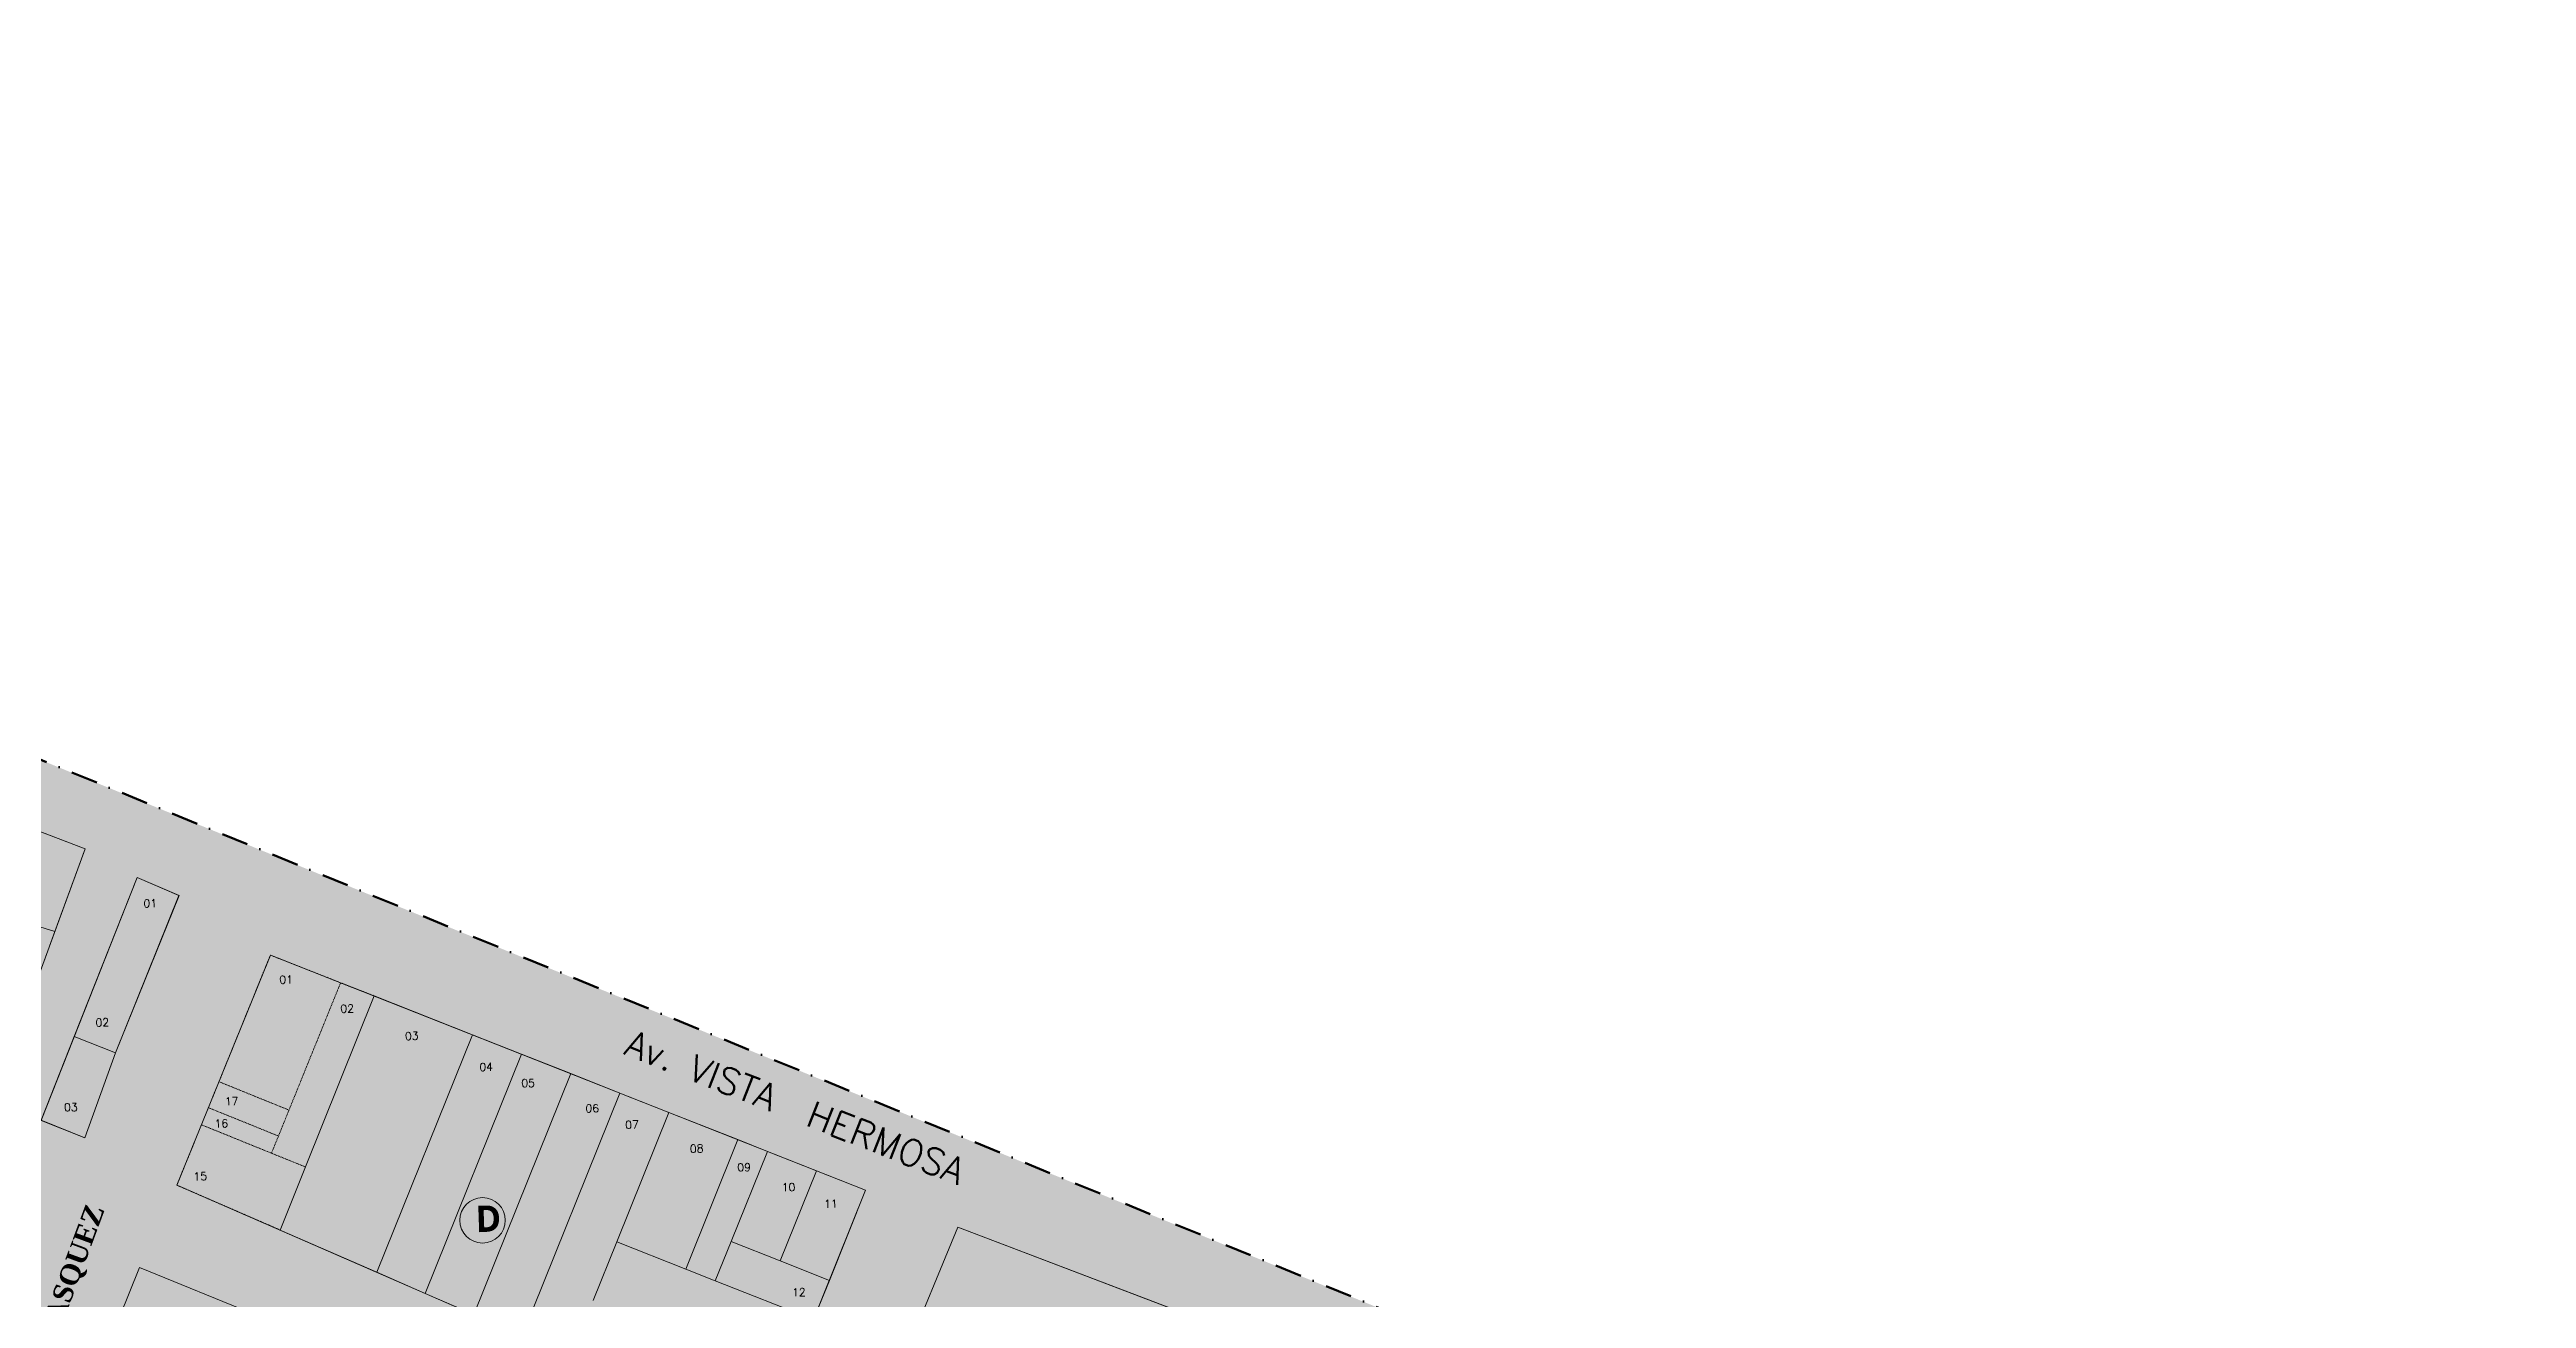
# Model space of a CAD drawing. Header units: millimetres. Extents: x -12449005 to 6504000, y 604360 to 27735491.
# Drawn here: x 713139.6 to 713608.4, y 9106910.1 to 9107146.5 of the extents above; entities that cross this region are included whole.
import ezdxf
from ezdxf.enums import TextEntityAlignment as Align

# ---------------------------------------------------------------- set-up
doc = ezdxf.new("R2010")
doc.units = ezdxf.units.MM
doc.header["$MEASUREMENT"] = 0
doc.header["$PDMODE"] = 3
doc.header["$PDSIZE"] = 0.5
for name, pattern in [('DASHDOTX2', [50.8, 25.4, -12.7, 0, -12.7]), ('HIDDEN', [9.525, 6.35, -3.175]), ('HIDDEN2', [0.1875, 0.125, -0.0625])]:
    doc.linetypes.add(name, pattern=pattern)
doc.layers.get('0').update_dxf_attribs({"lineweight": 15})
for name, color, linetype in [('_CALLES', 251, 'Continuous'), ('_LOTE_INFORMAL', 7, 'Continuous'), ('_LOTE_TEX_NUMLOT_INFORMAL', 251, 'Continuous'), ('_MANZANA_TEX_LETMAN_INFORMAL', 133, 'Continuous'), ('NUEVA ESPERANZA II', 160, 'Continuous')]:
    doc.layers.add(name, color=color, linetype=linetype)
for name, color, linetype, lineweight in [('A_LIMITES SECTORES', 1, 'DASHDOTX2', 50), ('JL - LOTE PRESCRITO', 190, 'Continuous', 30), ('JL - LOTES EXCEPTUADO', 33, 'Continuous', 30)]:
    doc.layers.add(name, color=color, linetype=linetype, lineweight=lineweight)
doc.styles.add('CALLES', font='romans.shx', dxfattribs={"height": 2.5})
doc.styles.add('cota100', font='trebuc.ttf')
doc.styles.add('ROMANS', font='romans.shx')
doc.styles.get("Standard").update_dxf_attribs({"font": 'arial.ttf'})
doc.dimstyles.new('COTA _100', dxfattribs={"dimscale": 1.26, "dimtxt": 0.95, "dimasz": 0.04, "dimexe": 0.06, "dimexo": 0.1, "dimgap": 0.04, "dimtad": 0, "dimzin": 1, "dimdsep": 46, "dimtxsty": 'cota100', "dimblk": 'ARCHTICK', "dimcen": 0.09, "dimdle": 0.06, "dimse1": 1, "dimse2": 1, "dimsd1": 1, "dimsd2": 1, "dimclrd": 256, "dimclre": 178, "dimclrt": 7, "dimaunit": 1, "dimadec": 3, "dimazin": 0, "dimtfac": 1, "dimtmove": 2, "dimatfit": 2, "dimldrblk": 'ARCHTICK', "dimfxl": 1, "dimarcsym": 0})

# ---------------------------------------------------------------- blocks, each defined once
blk = doc.blocks.new('*D51')
at = {"layer": 'DEFPOINTS', "color": 0, "ltscale": 0.3, "transparency": 16777216}
for p in [(711798.11, 9107297.2, 0), (638644.95, 8884680.95), (638646.1, 8884680.58, 0)]:
    blk.add_point(p, dxfattribs=at)
at = {"layer": 'JL - LOTE PRESCRITO', "color": 7, "ltscale": 0.3, "transparency": 16777216, "insert": (1552507.84, 18611954.35), "char_height": 1.425, "attachment_point": 5, "rotation": 71.8094, "style": 'cota100'}
blk.add_mtext('234327.50', dxfattribs=at)
blk = doc.blocks.new('_ARCHTICK')
at = {"color": 0, "linetype": 'ByBlock', "const_width": 0.15}
blk.add_lwpolyline([(-0.5, -0.5), (0.5, 0.5)], dxfattribs=at)
blk = doc.blocks.new('*D53')
at = {"layer": 'DEFPOINTS', "color": 0, "ltscale": 0.3, "transparency": 16777216}
for p in [(711952.33, 9107351.33, 0), (711965.47, 9107341.68, 0), (711966.31, 9107342.82)]:
    blk.add_point(p, dxfattribs=at)
at = {"layer": 'JL - LOTE PRESCRITO', "color": 7, "ltscale": 0.3, "transparency": 16777216, "insert": (6503997.51, 4786217.92), "char_height": 1.425, "attachment_point": 5, "rotation": 323.7083, "style": 'cota100'}
blk.add_mtext('16.31', dxfattribs=at)
blk = doc.blocks.new('*D73')
at = {"layer": 'DEFPOINTS', "color": 0, "linetype": 'HIDDEN', "ltscale": 0.3, "transparency": 16777216}
for p in [(712011.73, 9107605.05, 0), (712012.2, 9107605.85, 0), (4170697.19, 7066169.49, 0)]:
    blk.add_point(p, dxfattribs=at)
at = {"layer": 'NUEVA ESPERANZA II', "color": 7, "linetype": 'HIDDEN', "lineweight": 0, "ltscale": 0.3, "transparency": 16777216, "insert": (2441354.93, 8086888.07, 0), "char_height": 1.197, "attachment_point": 5, "rotation": 329.4494, "style": 'cota100'}
blk.add_mtext('4016212.68', dxfattribs=at)
blk = doc.blocks.new('*D76')
at = {"layer": 'DEFPOINTS', "color": 0, "linetype": 'HIDDEN', "ltscale": 0.3, "transparency": 16777216}
for p in [(712060.23, 9107364.32, 0), (4611601.15, 6212854.71, 0), (4611601.67, 6212855.42, 0)]:
    blk.add_point(p, dxfattribs=at)
at = {"layer": 'NUEVA ESPERANZA II', "color": 7, "linetype": 'HIDDEN', "lineweight": 0, "ltscale": 0.3, "transparency": 16777216, "insert": (2661831.21, 7660110.22, 0), "char_height": 1.197, "attachment_point": 5, "rotation": 323.4146, "style": 'cota100'}
blk.add_mtext('4856398.38', dxfattribs=at)
blk = doc.blocks.new('*D277')
at = {"layer": 'DEFPOINTS', "color": 0, "ltscale": 0.3, "transparency": 16777216}
for p in [(5920851.92, 23470790.36), (5920853.1, 23470789.93, 0), (712025.22, 9107418.43, 0)]:
    blk.add_point(p, dxfattribs=at)
at = {"layer": 'JL - LOTES EXCEPTUADO', "color": 7, "ltscale": 0.3, "transparency": 16777216, "insert": (-3004046.3, 604365.52), "char_height": 1.425, "attachment_point": 5, "rotation": 70.067, "style": 'cota100'}
blk.add_mtext('15278688.71', dxfattribs=at)

msp = doc.modelspace()

# ---------------------------------------------------------------- hatches: boundary and pattern name
at = {"true_color": 0x474f51, "transparency": 33554534}
h = msp.add_hatch(color=251, dxfattribs=at)
h.dxf.hatch_style = 1
h.paths.add_polyline_path([(712887.487, 9107114.643), (712846.745, 9107131.336), (712752.994, 9106781.896), (713120.298, 9106666.779), (713234.294, 9106619.509), (713306.76, 9106788.635), (713529.82, 9106696.084), (713599.427, 9106823.03)])

# ---------------------------------------------------------------- linework, layer by layer
at = {"lineweight": 15}
for points in [[(713060.493, 9107028.054), (713047.827, 9106994.461), (713134.392, 9106962.457), (713146.366, 9106995.238)], [(713156.193, 9106989.787), (713164.123, 9106986.381), (713152.099, 9106956.596), (713146.286, 9106940.543), (713138.01, 9106943.816)], [(713181.421, 9106975.116), (713163.729, 9106931.572), (713274.927, 9106883.03), (713294.076, 9106930.623)], [(713311.529, 9106923.653), (713291.203, 9106874.417), (713433.668, 9106815.39), (713454.876, 9106869.019)]]:
    msp.add_lwpolyline(points, close=True, dxfattribs=at)
msp.add_lwpolyline([(713178.909, 9106906.918), (713156.634, 9106915.987), (713145.419, 9106888.108), (713146.791, 9106887.522)], dxfattribs=at)
msp.add_circle((713221.576, 9106924.919), 4.294)
at = {"layer": '_LOTE_INFORMAL', "lineweight": 15}
for points in [[(713129.833, 9107001.556), (713146.366, 9106995.238), (713140.636, 9106979.552)], [(713152.099, 9106956.596), (713164.134, 9106986.408), (713156.193, 9106989.787), (713144.287, 9106959.686)], [(713140.636, 9106979.552), (713123.537, 9106984.859)], [(713138.543, 9106973.822), (713140.636, 9106979.552)], [(713201.056, 9106967.4), (713188.076, 9106935.014)], [(713219.655, 9106960.047), (713201.056, 9106967.4)], [(713144.287, 9106959.686), (713138.038, 9106943.887), (713146.286, 9106940.543), (713152.099, 9106956.596)], [(713152.099, 9106956.596), (713144.287, 9106959.686)], [(713219.655, 9106960.047), (713201.568, 9106915.092)], [(713228.955, 9106956.37), (713219.655, 9106960.047)], [(713210.735, 9106911.085), (713228.955, 9106956.37)], [(713238.254, 9106952.693), (713228.955, 9106956.37)], [(713238.254, 9106952.693), (713219.902, 9106907.079)], [(713247.554, 9106949.016), (713238.254, 9106952.693)], [(713247.554, 9106949.016), (713229.069, 9106903.073)], [(713256.853, 9106945.339), (713247.554, 9106949.016)], [(713246.999, 9106920.847), (713256.853, 9106945.339)], [(713269.873, 9106940.192), (713256.853, 9106945.339)], [(713260.019, 9106915.7), (713269.873, 9106940.192)], [(713275.477, 9106937.976), (713268.609, 9106920.906)], [(713275.477, 9106937.976), (713269.873, 9106940.192)], [(713284.776, 9106934.299), (713275.477, 9106937.976)], [(713188.076, 9106935.014), (713183.293, 9106923.079)], [(713284.776, 9106934.299), (713277.908, 9106917.229)], [(713284.776, 9106934.299), (713294.076, 9106930.623), (713287.208, 9106913.552)], [(713183.293, 9106923.079), (713201.568, 9106915.092)], [(713351.663, 9106908.356), (713311.529, 9106923.653), (713291.203, 9106874.417), (713330.137, 9106858.286)], [(713246.999, 9106920.847), (713242.52, 9106909.715)], [(713246.999, 9106920.847), (713260.019, 9106915.7)], [(713268.609, 9106920.906), (713265.622, 9106913.484)], [(713277.908, 9106917.229), (713268.609, 9106920.906)], [(713201.568, 9106915.092), (713210.735, 9106911.085)], [(713260.019, 9106915.7), (713265.622, 9106913.484)], [(713265.622, 9106913.484), (713284.222, 9106906.131)], [(713277.908, 9106917.229), (713287.208, 9106913.552)], [(713284.222, 9106906.131), (713287.208, 9106913.552)], [(713210.735, 9106911.085), (713219.902, 9106907.079)]]:
    msp.add_lwpolyline(points, dxfattribs=at)
at = {"layer": '_LOTE_INFORMAL', "linetype": 'HIDDEN2', "lineweight": 15}
for points in [[(713194.709, 9106969.876), (713181.421, 9106975.116), (713171.685, 9106951.154)], [(713184.94, 9106945.781), (713194.709, 9106969.876)], [(713194.709, 9106969.876), (713201.056, 9106967.4)], [(713169.69, 9106946.244), (713171.685, 9106951.154)], [(713184.94, 9106945.781), (713171.685, 9106951.154)], [(713168.373, 9106943.001), (713169.69, 9106946.244)], [(713182.949, 9106940.869), (713169.69, 9106946.244)], [(713182.949, 9106940.869), (713184.94, 9106945.781)], [(713183.293, 9106923.079), (713163.729, 9106931.572), (713168.373, 9106943.001)], [(713181.634, 9106937.625), (713168.373, 9106943.001)], [(713181.634, 9106937.625), (713182.949, 9106940.869)], [(713188.076, 9106935.014), (713181.634, 9106937.625)]]:
    msp.add_lwpolyline(points, dxfattribs=at)
at = {"layer": 'A_LIMITES SECTORES', "color": 251, "ltscale": 0.2, "true_color": 0x474f51}
msp.add_lwpolyline([(713120.324, 9106666.827), (712753.021, 9106781.944), (712846.771, 9107131.384), (712887.513, 9107114.691), (713599.454, 9106823.078), (713529.846, 9106696.132), (713306.786, 9106788.683), (713234.32, 9106619.557)], close=True, dxfattribs=at)

# ---------------------------------------------------------------- texts
at = {"layer": '_CALLES', "color": 7, "style": 'CALLES'}
msp.add_text('Av. VISTA  HERMOSA', height=5, rotation=338.60143, dxfattribs=at).set_placement((713248.129, 9106956.434))
at = {"layer": '_CALLES', "color": 7, "insert": (713124.017, 9106867.384), "char_height": 3.75, "width": 111.48075, "attachment_point": 1, "rotation": 69.66581}
msp.add_mtext('{\\fBook Antiqua|b1|i0|c0|p18;AV. MARCOS VASQUEZ}', dxfattribs=at)
at = {"layer": '_LOTE_TEX_NUMLOT_INFORMAL', "color": 7, "style": 'ROMANS'}
for s, rotation, p in [('01', 1.90619, (713158.677, 9106984.919)), ('01', 1.90619, (713184.399, 9106970.471)), ('02', 1.90619, (713195.942, 9106964.98)), ('02', 1.90619, (713149.607, 9106962.389)), ('03', 1.90619, (713208.18, 9106959.805)), ('04', 1.05343, (713222.258, 9106953.937)), ('05', 1.05343, (713230.197, 9106950.877)), ('03', 1.90619, (713143.657, 9106946.32)), ('17', 1.90619, (713174.082, 9106947.46)), ('06', 1.05343, (713242.337, 9106946.106)), ('16', 1.90619, (713172.145, 9106943.242)), ('07', 1.05343, (713249.859, 9106943.04)), ('08', 1.05343, (713262.095, 9106938.508)), ('15', 1.90619, (713168.148, 9106933.246)), ('09', 1.05343, (713271.067, 9106934.956)), ('10', 1.05343, (713279.49, 9106931.206)), ('11', 1.05343, (713287.503, 9106928.059)), ('12', 1.05343, (713281.436, 9106911.307))]:
    msp.add_text(s, height=1.5, rotation=rotation, dxfattribs=at).set_placement(p, align=Align.MIDDLE)
at = {"layer": '_MANZANA_TEX_LETMAN_INFORMAL', "color": 7, "insert": (713220.181, 9106927.655), "char_height": 5, "width": 6.85308, "attachment_point": 1, "rotation": 1.90619}
msp.add_mtext('{\\fTrebuchet MS|b1|i0|c0|p34;D}', dxfattribs=at)

# ---------------------------------------------------------------- dimensions: what is measured, and where the dimension line sits
at = {"layer": 'JL - LOTE PRESCRITO', "ltscale": 0.3}
for base, p1, p2, angle, picture, middle in [((638644.95, 8884680.953, 0), (711798.107, 9107297.202, 0), (638646.098, 8884680.575, 0), 251.80943, '*D51', (1552507.844, 18611954.349, 0)), ((711966.313, 9107342.822, 0), (711952.326, 9107351.331, 0), (711965.473, 9107341.678, 0), 323.70827, '*D53', (6503997.511, 4786217.922, 0))]:
    dim = msp.add_linear_dim(base=base, p1=p1, p2=p2, angle=angle, dimstyle='COTA _100', override={"dimscale": 1.5}, dxfattribs=at)
    dim.commit()
    dim.dimension.update_dxf_attribs({"geometry": picture, "text_midpoint": middle, "dimtype": 161})
at = {"layer": 'JL - LOTES EXCEPTUADO', "ltscale": 0.3}
dim = msp.add_linear_dim(base=(5920851.924857054, 23470790.356056061, 0.000000005), p1=(712025.222492767, 9107418.427517591, 0.000000004), p2=(5920853.097571281, 23470789.930775229, 0.000000001), angle=70.066995566, dimstyle='COTA _100', override={"dimscale": 1.5}, dxfattribs=at)
dim.commit()
dim.dimension.update_dxf_attribs({"geometry": '*D277', "text_midpoint": (-3004046.296434489, 604365.524695335, 0.000000005), "dimtype": 161})
at = {"layer": 'NUEVA ESPERANZA II', "linetype": 'HIDDEN', "lineweight": 0, "ltscale": 0.3}
for p1, p2, distance, picture, middle in [((4170697.188284783, 7066169.48580675, 0.000000001), (712011.729687415, 9107605.053734764, 0.000000001), -0.93001305, '*D73', (2441354.931710498, 8086888.07068019, 0.000000001)), ((712060.231841858, 9107364.317540675, 0.000000001), (4611601.151797256, 6212854.712911038, 0.000000001), 0.875501777, '*D76', (2661831.213635954, 7660110.218227286, 0.000000001))]:
    dim = msp.add_aligned_dim(p1=p1, p2=p2, distance=distance, dimstyle='COTA _100', dxfattribs=at)
    dim.commit()
    dim.dimension.update_dxf_attribs({"geometry": picture, "text_midpoint": middle})

doc.saveas('drawing.dxf')
